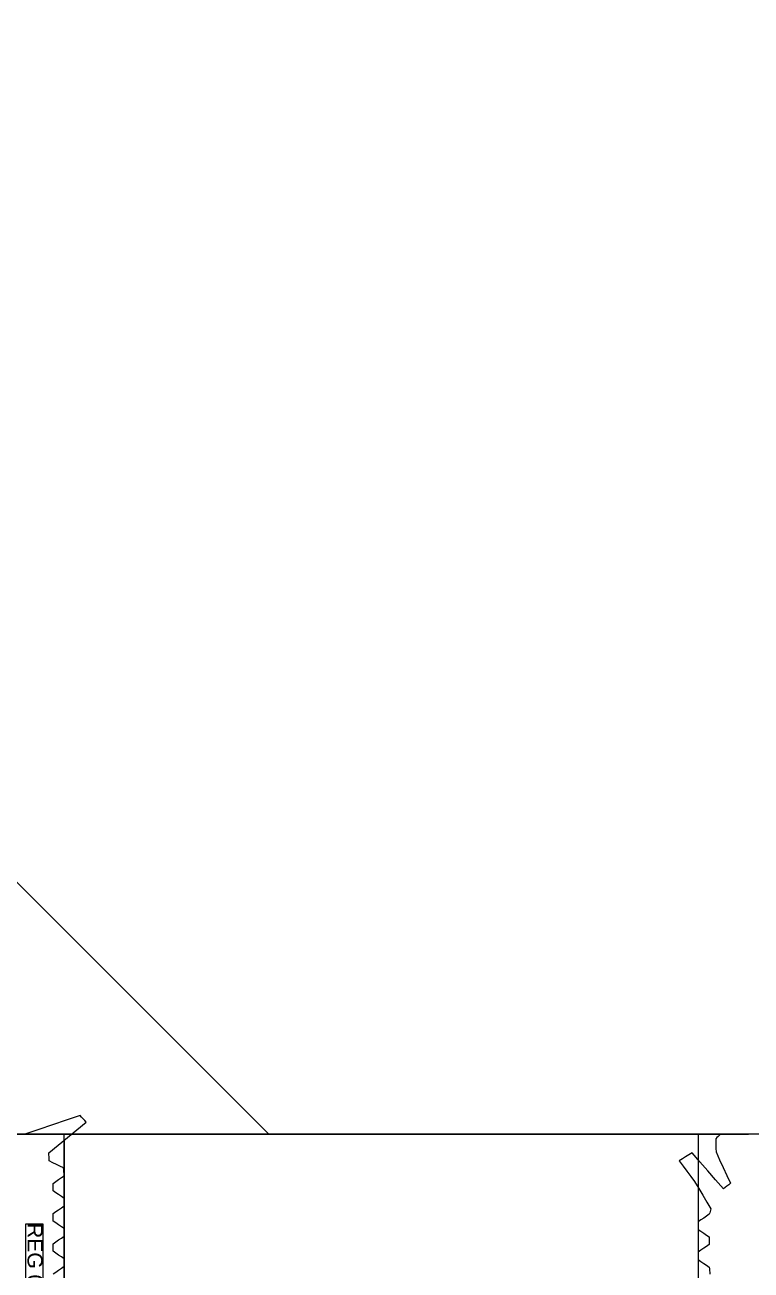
# Model space of a CAD drawing. Header units: millimetres. Extents: x 97 to 214665, y -4577 to 61202.
# Drawn here: x 189814.3 to 189862.4, y 22416 to 22498.5 of the extents above; entities that cross this region are included whole.
import ezdxf

# ---------------------------------------------------------------- set-up
doc = ezdxf.new("R2010")
doc.units = ezdxf.units.MM
for name, color, linetype, lineweight in [('A-GLAZ-CWMG-MCUT', 51, 'Continuous', 9), ('A-GLAZ-CWMG-OTLN', 51, 'Continuous', 9), ('G-XREF-____-OTLN', 8, 'Continuous', 9), ('S-COLS-____-MCUT', 52, 'Continuous', 9), ('S-COLS-____-OTLN', 52, 'Continuous', 9)]:
    doc.layers.add(name, color=color, linetype=linetype, lineweight=lineweight)
doc.styles.add('Arial', font='arial.ttf', dxfattribs={"height": 1})

# ---------------------------------------------------------------- blocks, each defined once
blk = doc.blocks.new('BSC_Колонна _Прямоугольная - 400x400-V33-О_АИ_ПП_4_200_Целиком')
at = {"layer": 'S-COLS-____-OTLN', "lineweight": 5}
h = blk.add_hatch(dxfattribs=at)
h.set_pattern_fill('FP_69', color=256, style=0, pattern_type=2)
h.set_pattern_definition([(135, (-132500, -22625), (-142.5612, -142.5612), []), (135, (-132357.44, -22625), (-142.5612, -142.5612), [252.016, -50.403, 3.353, -47.05])])
h.paths.add_polyline_path([(76.202, -200), (200, -200), (200, 200), (-200, 200), (-199.869, -200), (-130.182, -200)])
at = {"layer": 'S-COLS-____-MCUT', "color": 130, "lineweight": 25}
blk.add_line((-200, -200), (-135.856, -200), dxfattribs=at)
blk = doc.blocks.new('Прямоугольный импост - Рядовой 50х200-V84-О_АИ_ПП_4_200_Целиком')
at = {"layer": 'A-GLAZ-CWMG-MCUT', "color": 90}
for p, q in [((-10, 21), (0, 21)), ((0, -21), (-10, -21))]:
    blk.add_line(p, q, dxfattribs=at)
blk = doc.blocks.new('Прямоугольный импост - 200_dwg-17677014-О_АИ_ПП_4_200_Целиком')
at = {"layer": 'G-XREF-____-OTLN', "color": 10, "lineweight": 5, "flags": 128}
for points in [[(227971.452, 196781.768), (227971.452, 196779.893), (227971.452, 196778.018), (227971.452, 196776.143), (227971.452, 196774.268)], [(227972.616, 196773.982), (227973.137, 196774.221), (227973.659, 196774.461), (227974.181, 196774.7), (227974.703, 196774.939)], [(227974.703, 196774.939), (227974.792, 196774.824), (227974.882, 196774.708), (227974.971, 196774.592), (227975.061, 196774.476)], [(227971.452, 196774.268), (227971.527, 196774.193), (227971.602, 196774.118), (227971.677, 196774.043), (227971.752, 196773.968)], [(227971.752, 196773.968), (227971.968, 196773.971), (227972.184, 196773.975), (227972.4, 196773.978), (227972.616, 196773.982)], [(227975.061, 196774.476), (227974.467, 196773.955), (227973.873, 196773.433), (227973.28, 196772.912), (227972.686, 196772.391)], [(227974.587, 196772.562), (227975.04, 196772.834), (227975.492, 196773.105), (227975.945, 196773.377), (227976.397, 196773.648)], [(227976.397, 196773.648), (227976.486, 196773.62), (227976.574, 196773.592), (227976.663, 196773.565), (227976.751, 196773.537)], [(227976.751, 196773.537), (227976.878, 196773.352), (227977.004, 196773.168), (227977.13, 196772.983), (227977.256, 196772.798)], [(227977.751, 196772.798), (227977.878, 196772.983), (227978.004, 196773.168), (227978.13, 196773.352), (227978.256, 196773.537)], [(227978.256, 196773.537), (227978.38, 196773.537), (227978.504, 196773.537), (227978.628, 196773.537), (227978.751, 196773.537)], [(227978.751, 196773.537), (227978.878, 196773.352), (227979.004, 196773.168), (227979.13, 196772.983), (227979.256, 196772.798)], [(227979.751, 196772.798), (227979.878, 196772.983), (227980.004, 196773.168), (227980.13, 196773.352), (227980.256, 196773.537)], [(227980.256, 196773.537), (227980.371, 196773.548), (227980.486, 196773.558), (227980.601, 196773.569), (227980.716, 196773.58)], [(227971.852, 196730.798), (227983.952, 196730.798), (227983.952, 196772.798), (227982.452, 196772.798)], [(227972.686, 196772.391), (227972.819, 196772.179), (227972.952, 196771.968), (227973.085, 196771.756), (227973.219, 196771.544)], [(227973.219, 196771.544), (227973.561, 196771.799), (227973.903, 196772.053), (227974.245, 196772.308), (227974.587, 196772.562)], [(227977.256, 196772.798), (227977.38, 196772.798), (227977.504, 196772.798), (227977.628, 196772.798), (227977.751, 196772.798)], [(227979.256, 196772.798), (227979.38, 196772.798), (227979.504, 196772.798), (227979.628, 196772.798), (227979.751, 196772.798)], [(227970.64, 196732.263), (227970.534, 196732.159), (227970.427, 196732.055), (227970.321, 196731.951), (227970.214, 196731.847)], [(227970.214, 196731.847), (227970.524, 196730.934), (227970.833, 196730.021), (227971.143, 196729.109), (227971.452, 196728.196)], [(227972.687, 196729.788), (227972.176, 196730.407), (227971.664, 196731.025), (227971.152, 196731.644), (227970.64, 196732.263)], [(227973.682, 196730.759), (227973.567, 196730.519), (227973.452, 196730.279), (227973.338, 196730.039), (227973.223, 196729.8)], [(227974.2, 196730.798), (227974.07, 196730.788), (227973.941, 196730.778), (227973.811, 196730.768), (227973.682, 196730.759)], [(227974.705, 196730.06), (227974.578, 196730.244), (227974.452, 196730.429), (227974.326, 196730.614), (227974.2, 196730.798)], [(227975.2, 196730.06), (227975.076, 196730.06), (227974.952, 196730.06), (227974.828, 196730.06), (227974.705, 196730.06)], [(227975.705, 196730.798), (227975.578, 196730.614), (227975.452, 196730.429), (227975.326, 196730.244), (227975.2, 196730.06)], [(227976.2, 196730.798), (227976.076, 196730.798), (227975.952, 196730.798), (227975.828, 196730.798), (227975.705, 196730.798)], [(227976.705, 196730.06), (227976.578, 196730.244), (227976.452, 196730.429), (227976.326, 196730.614), (227976.2, 196730.798)], [(227977.2, 196730.06), (227977.076, 196730.06), (227976.952, 196730.06), (227976.828, 196730.06), (227976.705, 196730.06)], [(227977.705, 196730.798), (227977.578, 196730.614), (227977.452, 196730.429), (227977.326, 196730.244), (227977.2, 196730.06)], [(227978.2, 196730.798), (227978.076, 196730.798), (227977.952, 196730.798), (227977.828, 196730.798), (227977.705, 196730.798)], [(227978.705, 196730.06), (227978.578, 196730.244), (227978.452, 196730.429), (227978.326, 196730.614), (227978.2, 196730.798)], [(227979.2, 196730.06), (227979.076, 196730.06), (227978.952, 196730.06), (227978.828, 196730.06), (227978.705, 196730.06)], [(227979.705, 196730.798), (227979.578, 196730.614), (227979.452, 196730.429), (227979.326, 196730.244), (227979.2, 196730.06)], [(227980.2, 196730.798), (227980.076, 196730.798), (227979.952, 196730.798), (227979.828, 196730.798), (227979.705, 196730.798)], [(227980.705, 196730.06), (227980.578, 196730.244), (227980.452, 196730.429), (227980.326, 196730.614), (227980.2, 196730.798)], [(227973.223, 196729.8), (227973.089, 196729.797), (227972.955, 196729.794), (227972.821, 196729.791), (227972.687, 196729.788)]]:
    blk.add_lwpolyline(points, dxfattribs=at)
blk.add_lwpolyline([(227982.102, 196728.241), (227982.102, 196729.41), (227977.402, 196729.41), (227977.402, 196728.241)], close=True, dxfattribs=at)
blk = doc.blocks.new('Прямоугольный импост - 200_dwg-V118-О_АИ_ПП_4_200_Целиком')
at = {"layer": 'G-XREF-____-OTLN', "color": 10, "lineweight": 5, "flags": 128}
for points in [[(227971.452, 196781.768), (227971.452, 196779.893), (227971.452, 196778.018), (227971.452, 196776.143), (227971.452, 196774.268)], [(227972.616, 196773.982), (227973.137, 196774.221), (227973.659, 196774.461), (227974.181, 196774.7), (227974.703, 196774.939)], [(227974.703, 196774.939), (227974.792, 196774.824), (227974.882, 196774.708), (227974.971, 196774.592), (227975.061, 196774.476)], [(227971.452, 196774.268), (227971.527, 196774.193), (227971.602, 196774.118), (227971.677, 196774.043), (227971.752, 196773.968)], [(227971.752, 196773.968), (227971.968, 196773.971), (227972.184, 196773.975), (227972.4, 196773.978), (227972.616, 196773.982)], [(227975.061, 196774.476), (227974.467, 196773.955), (227973.873, 196773.433), (227973.28, 196772.912), (227972.686, 196772.391)], [(227974.587, 196772.562), (227975.04, 196772.834), (227975.492, 196773.105), (227975.945, 196773.377), (227976.397, 196773.648)], [(227976.397, 196773.648), (227976.486, 196773.62), (227976.574, 196773.592), (227976.663, 196773.565), (227976.751, 196773.537)], [(227976.751, 196773.537), (227976.878, 196773.352), (227977.004, 196773.168), (227977.13, 196772.983), (227977.256, 196772.798)], [(227977.751, 196772.798), (227977.878, 196772.983), (227978.004, 196773.168), (227978.13, 196773.352), (227978.256, 196773.537)], [(227978.256, 196773.537), (227978.38, 196773.537), (227978.504, 196773.537), (227978.628, 196773.537), (227978.751, 196773.537)], [(227978.751, 196773.537), (227978.878, 196773.352), (227979.004, 196773.168), (227979.13, 196772.983), (227979.256, 196772.798)], [(227979.751, 196772.798), (227979.878, 196772.983), (227980.004, 196773.168), (227980.13, 196773.352), (227980.256, 196773.537)], [(227980.256, 196773.537), (227980.371, 196773.548), (227980.486, 196773.558), (227980.601, 196773.569), (227980.716, 196773.58)], [(227971.852, 196730.798), (227983.952, 196730.798), (227983.952, 196772.798), (227982.452, 196772.798)], [(227972.686, 196772.391), (227972.819, 196772.179), (227972.952, 196771.968), (227973.085, 196771.756), (227973.219, 196771.544)], [(227973.219, 196771.544), (227973.561, 196771.799), (227973.903, 196772.053), (227974.245, 196772.308), (227974.587, 196772.562)], [(227977.256, 196772.798), (227977.38, 196772.798), (227977.504, 196772.798), (227977.628, 196772.798), (227977.751, 196772.798)], [(227979.256, 196772.798), (227979.38, 196772.798), (227979.504, 196772.798), (227979.628, 196772.798), (227979.751, 196772.798)], [(227970.64, 196732.263), (227970.534, 196732.159), (227970.427, 196732.055), (227970.321, 196731.951), (227970.214, 196731.847)], [(227970.214, 196731.847), (227970.524, 196730.934), (227970.833, 196730.021), (227971.143, 196729.109), (227971.452, 196728.196)], [(227972.687, 196729.788), (227972.176, 196730.407), (227971.664, 196731.025), (227971.152, 196731.644), (227970.64, 196732.263)], [(227973.682, 196730.759), (227973.567, 196730.519), (227973.452, 196730.279), (227973.338, 196730.039), (227973.223, 196729.8)], [(227974.2, 196730.798), (227974.07, 196730.788), (227973.941, 196730.778), (227973.811, 196730.768), (227973.682, 196730.759)], [(227974.705, 196730.06), (227974.578, 196730.244), (227974.452, 196730.429), (227974.326, 196730.614), (227974.2, 196730.798)], [(227975.2, 196730.06), (227975.076, 196730.06), (227974.952, 196730.06), (227974.828, 196730.06), (227974.705, 196730.06)], [(227975.705, 196730.798), (227975.578, 196730.614), (227975.452, 196730.429), (227975.326, 196730.244), (227975.2, 196730.06)], [(227976.2, 196730.798), (227976.076, 196730.798), (227975.952, 196730.798), (227975.828, 196730.798), (227975.705, 196730.798)], [(227976.705, 196730.06), (227976.578, 196730.244), (227976.452, 196730.429), (227976.326, 196730.614), (227976.2, 196730.798)], [(227977.2, 196730.06), (227977.076, 196730.06), (227976.952, 196730.06), (227976.828, 196730.06), (227976.705, 196730.06)], [(227977.705, 196730.798), (227977.578, 196730.614), (227977.452, 196730.429), (227977.326, 196730.244), (227977.2, 196730.06)], [(227978.2, 196730.798), (227978.076, 196730.798), (227977.952, 196730.798), (227977.828, 196730.798), (227977.705, 196730.798)], [(227978.705, 196730.06), (227978.578, 196730.244), (227978.452, 196730.429), (227978.326, 196730.614), (227978.2, 196730.798)], [(227979.2, 196730.06), (227979.076, 196730.06), (227978.952, 196730.06), (227978.828, 196730.06), (227978.705, 196730.06)], [(227979.705, 196730.798), (227979.578, 196730.614), (227979.452, 196730.429), (227979.326, 196730.244), (227979.2, 196730.06)], [(227980.2, 196730.798), (227980.076, 196730.798), (227979.952, 196730.798), (227979.828, 196730.798), (227979.705, 196730.798)], [(227980.705, 196730.06), (227980.578, 196730.244), (227980.452, 196730.429), (227980.326, 196730.614), (227980.2, 196730.798)], [(227973.223, 196729.8), (227973.089, 196729.797), (227972.955, 196729.794), (227972.821, 196729.791), (227972.687, 196729.788)]]:
    blk.add_lwpolyline(points, dxfattribs=at)
blk.add_lwpolyline([(227982.102, 196728.241), (227982.102, 196729.41), (227977.402, 196729.41), (227977.402, 196728.241)], close=True, dxfattribs=at)
at = {"layer": 'G-XREF-____-OTLN', "color": 7, "lineweight": 5, "insert": (227977.335, 196729.37), "char_height": 1, "width": 6.86838, "attachment_point": 1, "line_spacing_factor": 0.941778, "style": 'Arial'}
blk.add_mtext('REG 007', dxfattribs=at)
blk = doc.blocks.new('Прямоугольный импост - 42х50х200h-V133-О_АИ_ПП_4_200_Целиком')
for name in ['Прямоугольный импост - 200_dwg-17677014-О_АИ_ПП_4_200_Целиком', 'Прямоугольный импост - 200_dwg-V118-О_АИ_ПП_4_200_Целиком']:
    blk.add_blockref(name, (-227996.452, -196751.798))
blk = doc.blocks.new('0083_СОШ675_АР_R22_rvt-1-О_АИ_ПП_4_200_Целиком')
at = {"layer": 'A-GLAZ-CWMG-OTLN', "color": 90, "lineweight": 9}
for name, p, rotation in [('Прямоугольный импост - 42х50х200h-V133-О_АИ_ПП_4_200_Целиком', (132339.8, 22399.999), 270), ('Прямоугольный импост - Рядовой 50х200-V84-О_АИ_ПП_4_200_Целиком', (132339.8, 22424.999), 90)]:
    blk.add_blockref(name, p, dxfattribs=dict(at, rotation=rotation))
at = {"layer": 'S-COLS-____-OTLN', "color": 90, "lineweight": 9}
blk.add_blockref('BSC_Колонна _Прямоугольная - 400x400-V33-О_АИ_ПП_4_200_Целиком', (132500, 22624.999), dxfattribs=at)

msp = doc.modelspace()

# ---------------------------------------------------------------- block references
at = {"color": 250, "lineweight": 5}
msp.add_blockref('0083_СОШ675_АР_R22_rvt-1-О_АИ_ПП_4_200_Целиком', (57498.114412, 0), dxfattribs=at)

doc.saveas('drawing.dxf')
